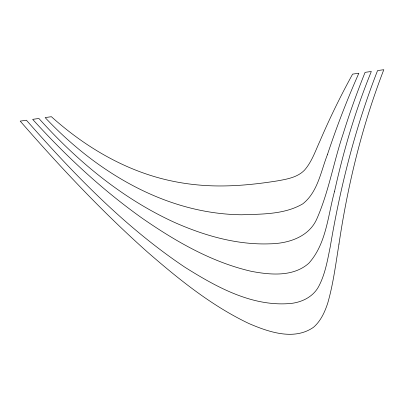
<?xml version="1.0" encoding="UTF-8"?>
<svg xmlns="http://www.w3.org/2000/svg" width="404" height="404" viewBox="0 0 404 404"><rect width="100%" height="100%" fill="white"/><g stroke="black" fill="none" stroke-linecap="round" stroke-linejoin="round"><path stroke-width="0.61" d="M338.976 244.067C335.764 263.782 333.305 283.704 327.785 302.95C324.846 311.969 320.832 320.928 313.534 327.27C294.061 340.87 268.7 332.012 248.995 323.569C211.438 305.712 178.821 279.29 147.606 252.177C102.055 211.615 60.246 167.064 20.2 121.114L26.432 120.235C74.053 174.417 124.816 226.982 185.022 267.307C216.731 287.199 252.833 307.303 291.607 303.374C302.253 302.015 312.676 296.859 318.206 287.33C325.109 274.851 327.422 260.575 330.245 246.773C340.35 186.698 355.338 127.381 377.558 70.589L383.8 69.705C362.1 125.846 347.809 184.593 338.976 244.067M334.562 191.344C327.866 215.67 326.412 243.713 308.777 263.287C293.223 277.023 270.503 274.947 251.566 271.377C211.777 262.287 175.846 241.471 142.561 218.488C102.217 189.865 65.842 155.969 32.668 119.352L38.905 118.468C77.164 161.08 122.266 198.566 174.639 222.473C204.52 235.684 236.931 245.061 269.877 243.824C288.431 243.567 309.292 236.89 317.049 218.392C328.912 191.198 333.734 161.6 343.238 133.578A1506.768 1025.69 -5.8 0 1 365.09 72.351L371.326 71.468C355.505 110.231 343.572 150.48 334.562 191.344M327.427 154.646C320.811 171.513 317.847 191.966 302.803 203.833C284.502 214.564 262.125 214.069 241.567 214.776C165.488 213.923 96.051 171.695 45.147 117.589L51.384 116.706C85.754 147.566 127.068 171.852 172.659 181.189A172.24 117.251 -5.8 0 0 212.428 185.845C234.35 186.502 256.242 184.28 277.861 180.81C287.209 179.098 297.435 177.351 304.394 170.276C311.898 161.782 315.448 150.753 320.135 140.632C329.831 117.928 340.724 95.748 352.611 74.114L358.848 73.235C347.046 99.838 336.572 127.018 327.427 154.646"/></g></svg>
